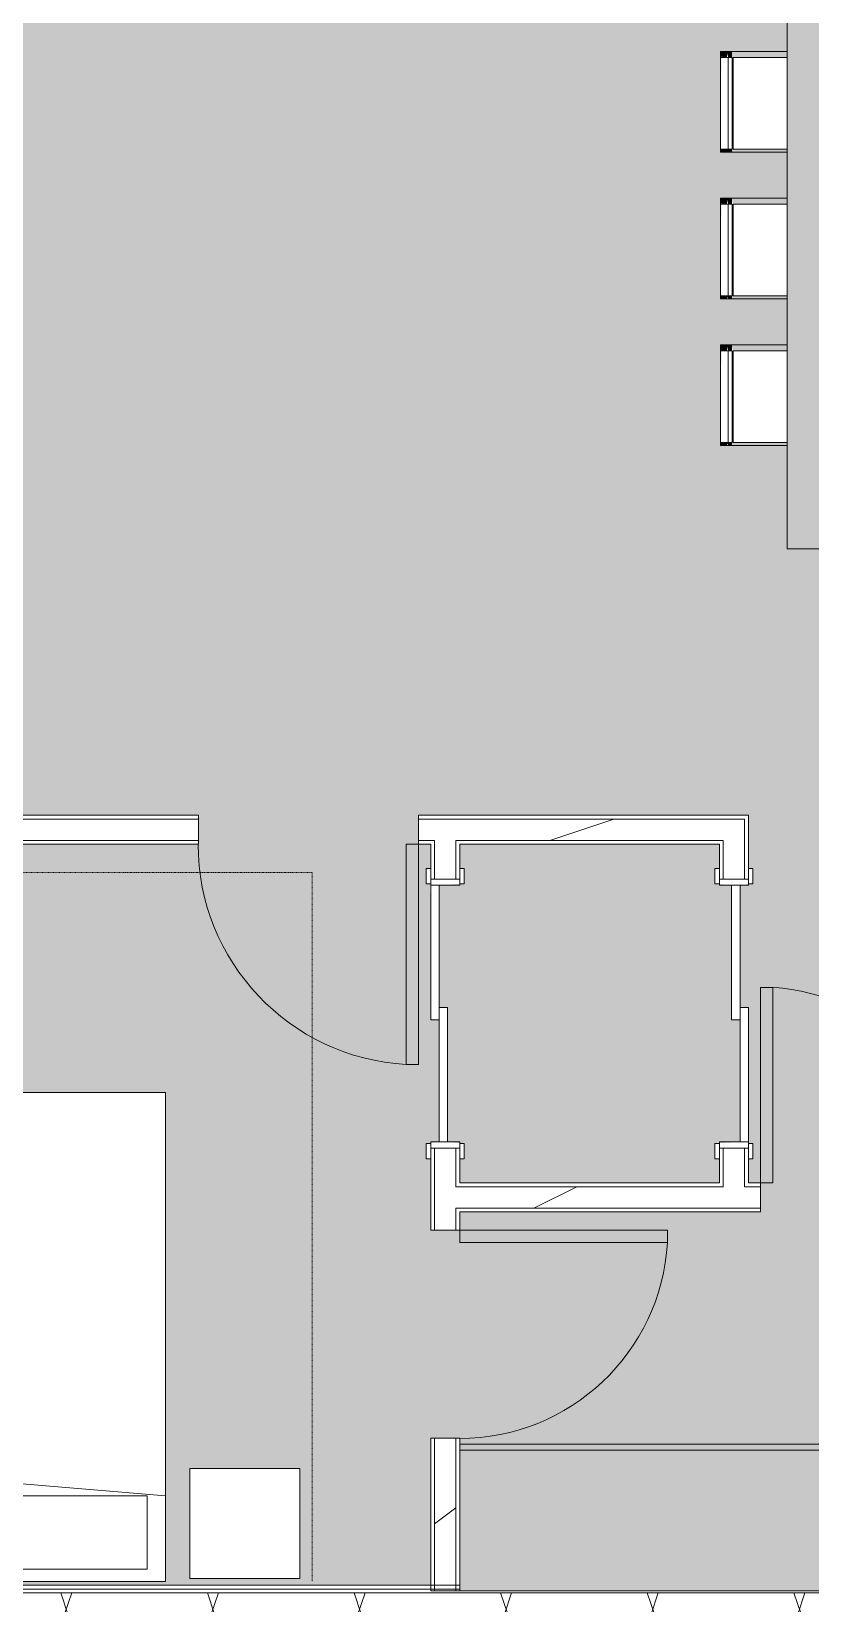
# Model space of a CAD drawing. Header units: inches. Extents: x -9418 to 110693, y 8585 to 209374.
# Drawn here: x -3737.8 to -3610.3, y 10972.6 to 11229.8 of the extents above; entities that cross this region are included whole.
import ezdxf

# ---------------------------------------------------------------- set-up
doc = ezdxf.new("R2010")
doc.units = ezdxf.units.IN
doc.header["$MEASUREMENT"] = 0
doc.linetypes.add('Dash 1_16_', pattern=[0.125, 0.0625, -0.0625])
for name, color, linetype, lineweight in [('0-1', 7, 'Continuous', 5), ('0-3', 7, 'Continuous', 9), ('A-AREA-PATT-3', 41, 'Continuous', 9), ('A-DOOR-1', 7, 'Continuous', 9), ('A-DOOR-FRAM-1', 7, 'Continuous', 9), ('A-WALL', 113, 'Continuous', 9), ('A-WALL-2', 10, 'Continuous', 15), ('A-WALL-3', 7, 'Continuous', 9), ('A-WALL-PATT-1', 7, 'Continuous', 9), ('A-WALL-PATT-2', 8, 'Continuous', 9), ('A-WALL-PATT-3', 111, 'Continuous', 9), ('I-FURN-1', 7, 'Continuous', 9), ('I-FURN-2', 9, 'Continuous', 9), ('I-FURN-HDLN-1', 253, 'Dash 1_16_', 9), ('I-WALL-1', 2, 'Continuous', 15), ('Q-CASE-1', 9, 'Continuous', 9), ('Q-CASE-2', 10, 'Continuous', 15), ('Q-CASE-3', 7, 'Continuous', 9)]:
    doc.layers.add(name, color=color, linetype=linetype, lineweight=lineweight)
pattern_1 = [(0, (0, 0), (192, 48), [7.92, -136.08, 7.92, -136.08, -768]), (0, (0, 0), (192, 48), [-288, 7.92, -280.08, 7.92, -136.08, -336]), (0, (0, 0), (192, 48), [-720, 7.92, -88.08, 7.92, -232.08]), (120, (72, 24), (-137.56922, 142.27688), [7.92, -136.08, 7.92, -136.08, -768]), (120, (72, 24), (-137.56922, 142.27688), [-288, 7.92, -280.08, 7.92, -136.08, -336]), (120, (72, 24), (-137.56922, 142.27688), [-720, 7.92, -88.08, 7.92, -232.08]), (240, (96, 120), (-54.43078, -190.27688), [7.92, -136.08, 7.92, -136.08, -768]), (240, (96, 120), (-54.43078, -190.27688), [-288, 7.92, -280.08, 7.92, -136.08, -336]), (240, (96, 120), (-54.43078, -190.27688), [-720, 7.92, -88.08, 7.92, -232.08])]
pattern_2 = [(216.87, (39.984, 99.96), (299.879643, 199.920536), [49.98, -449.82]), (206.565, (99.96, 69.97), (-99.95948, -99.9602), [111.759, -111.759]), (198.435, (99.96, 19.992), (-199.92005, -99.96009), [63.22, -252.881])]

# ---------------------------------------------------------------- blocks, each defined once
blk = doc.blocks.new('Bar_Stool_6722_1_ - Bar_Stool_6722_1_-1229311-SITE PLAN - TOPO WITH IMAGERY')
at = {"layer": 'I-FURN-2'}
for points in [[(1, 1.78), (1, 10.91), (0, 10.91), (0, 1.78)], [(16.5, 1.78), (16.39, 10.91), (16, 10.91), (16, 1.78), (16.39, 1.78)], [(0, 0.98), (1, 1.24), (1, 1.78), (0, 1.78), (0, 1.24)], [(0, 0), (1, 0.11), (1, 0.98), (0, 0.92), (0, 0.11)], [(16.39, 0.98), (16.5, 0.98), (16.39, 1.78), (16, 1.73), (16, 0.98)], [(16.5, 0), (16.39, 0.98), (16, 0.94), (16, 0), (16.39, 0)]]:
    blk.add_hatch(color=256, dxfattribs=at).paths.add_polyline_path(points, flags=0)
at = {"layer": 'I-FURN-1'}
for p, q in [((0, 1.78), (0, 10.91)), ((1, 2.03), (1, 10.91)), ((16, 10.91), (16, 2.03)), ((16.5, 10.91), (16.5, 1.78)), ((1, 1.78), (0, 1.78)), ((0, 1.78), (0, 0.98)), ((1, 0.98), (0, 0.98)), ((0, 0.98), (0, 0)), ((16, 2.03), (1, 2.03)), ((1, 1.24), (1, 1.91)), ((16, 1.91), (1, 1.91)), ((1, 0), (1, 1.24)), ((1, 1.24), (16, 1.24)), ((16, 1.91), (16, 1.24)), ((16.5, 1.78), (16, 1.78)), ((16, 1.24), (16, 0)), ((16.5, 0.98), (16, 0.98)), ((16.5, 0.98), (16.5, 1.78)), ((16.5, 0), (16.5, 0.98)), ((0, 0), (1, 0)), ((1, 0), (16, 0)), ((16, 0), (16.5, 0))]:
    blk.add_line(p, q, dxfattribs=at)
blk = doc.blocks.new('OD_CW_Base Cabinet - OD_CW_Base Cabinet-1486659-SITE PLAN - TOPO WITH IMAGERY')
at = {"layer": 'Q-CASE-1'}
for points in [[(12.11, 24), (0.74, 24), (0.74, -11), (115.34, -11), (115.34, 24), (65.75, 24)], [(114.91, -11), (0.74, -11), (0.74, -12), (115.34, -12), (115.34, -11)]]:
    blk.add_hatch(color=256, dxfattribs=at).paths.add_polyline_path(points, flags=0)
at = {"layer": 'Q-CASE-2'}
for p, q in [((115.34, 24), (0.74, 24)), ((0.74, 24), (0.74, -12)), ((115.34, -12), (115.34, 24)), ((0.74, -12), (115.34, -12))]:
    blk.add_line(p, q, dxfattribs=at)
at = {"layer": 'Q-CASE-3'}
for p, q in [((0.74, -11), (0.74, 24)), ((0.74, 24), (115.34, 24)), ((115.34, 24), (115.34, -11)), ((0.74, -12), (0.74, -11)), ((0.74, -11), (115.34, -11)), ((115.34, -11), (0.74, -11)), ((115.34, -12), (0.74, -12)), ((115.34, -11), (115.34, -12))]:
    blk.add_line(p, q, dxfattribs=at)
blk = doc.blocks.new('Bar_Stool_6722_1_ - Bar_Stool_6722_1_-V123-SITE PLAN - TOPO WITH IMAGERY')
at = {"layer": 'I-FURN-2'}
for points in [[(0, 10.91), (0, 1.78), (1, 2.03), (1, 10.91), (0.29, 10.91)], [(16, 10.91), (16, 1.78), (16.5, 1.78), (16.5, 10.91), (16.21, 10.91)], [(1, 1.78), (0, 1.78), (0, 0.98), (1, 1.24), (1, 1.73)], [(1, 0.98), (0, 0.92), (0, 0), (1, 0.11), (1, 0.94)], [(16, 1.78), (16, 0.98), (16.5, 1.25), (16.5, 1.78)], [(16.5, 0.98), (16, 0.94), (16, 0), (16.5, 0.11), (16.5, 0.95)]]:
    blk.add_hatch(color=256, dxfattribs=at).paths.add_polyline_path(points, flags=0)
at = {"layer": 'I-FURN-1'}
for p, q in [((0, 1.78), (0, 10.91)), ((1, 2.03), (1, 10.91)), ((16, 10.91), (16, 2.03)), ((16.5, 10.91), (16.5, 1.78)), ((1, 1.78), (0, 1.78)), ((0, 1.78), (0, 0.98)), ((1, 0.98), (0, 0.98)), ((0, 0.98), (0, 0)), ((16, 2.03), (1, 2.03)), ((1, 1.24), (1, 1.91)), ((16, 1.91), (1, 1.91)), ((1, 0), (1, 1.24)), ((1, 1.24), (16, 1.24)), ((16, 1.91), (16, 1.24)), ((16.5, 1.78), (16, 1.78)), ((16, 1.24), (16, 0)), ((16.5, 0.98), (16, 0.98)), ((16.5, 0.98), (16.5, 1.78)), ((16.5, 0), (16.5, 0.98)), ((0, 0), (1, 0)), ((1, 0), (16, 0)), ((16, 0), (16.5, 0))]:
    blk.add_line(p, q, dxfattribs=at)
blk = doc.blocks.new('Single-Flush - 32_ x 84_-1372863-SITE PLAN - TOPO WITH IMAGERY')
at = {"layer": 'A-DOOR-1'}
for p, q in [((14, -2.38), (14, -34.38)), ((16, -2.38), (14, -2.38)), ((16, -2.38), (16, -34.38)), ((16, -34.38), (14, -34.38))]:
    blk.add_line(p, q, dxfattribs=at)
blk.add_arc((16, -2.38), 32.07, 180, 266.4241, dxfattribs=at)
blk = doc.blocks.new('Single-Flush - 36_ x 84_-1372824-SITE PLAN - TOPO WITH IMAGERY')
at = {"layer": 'A-DOOR-1'}
for p, q in [((16, -2.38), (16, -38.39)), ((18, -2.38), (16, -2.38)), ((18, -2.38), (18, -38.39)), ((18, -38.39), (16, -38.39))]:
    blk.add_line(p, q, dxfattribs=at)
blk.add_arc((18, -2.38), 36.07, 180, 266.8211, dxfattribs=at)
blk = doc.blocks.new('Single-Flush - 34_ x 84_-1372834-SITE PLAN - TOPO WITH IMAGERY')
at = {"layer": 'A-DOOR-1'}
for p, q in [((15, -2.38), (15, -36.38)), ((17, -2.38), (15, -2.38)), ((17, -2.38), (17, -36.38)), ((17, -36.38), (15, -36.38))]:
    blk.add_line(p, q, dxfattribs=at)
blk.add_arc((17, -2.38), 34.07, 180, 266.6343, dxfattribs=at)
blk = doc.blocks.new('FOLDING_SLIDING CLOSET - 42_ x 80_-1372875-SITE PLAN - TOPO WITH IMAGERY')
at = {"layer": 'A-DOOR-1'}
for p, q in [((-23.75, 3.25), (-21.25, 3.25)), ((-23.75, 2.5), (-23.75, 3.25)), ((-21.25, 3.25), (-21.25, 2.5)), ((21.25, 3.25), (23.75, 3.25)), ((21.25, 2.5), (21.25, 3.25)), ((23.75, 3.25), (23.75, 2.5)), ((-21.25, 2.5), (-23.75, 2.5)), ((-1, 0.5), (21, 0.5)), ((-1, -0.88), (-1, 0.5)), ((21, 0.5), (21, -0.88)), ((23.75, 2.5), (21.25, 2.5)), ((-23.75, -2.25), (-21.25, -2.25)), ((-23.75, -3), (-23.75, -2.25)), ((-21.25, -2.25), (-21.25, -3)), ((-21, -0.88), (1, -0.88)), ((-21, -2.25), (-21, -0.88)), ((1, -2.25), (-21, -2.25)), ((21, -0.88), (-1, -0.88)), ((1, -0.88), (1, -2.25)), ((21.25, -2.25), (23.75, -2.25)), ((21.25, -3), (21.25, -2.25)), ((23.75, -2.25), (23.75, -3)), ((-21.25, -3), (-23.75, -3)), ((23.75, -3), (21.25, -3))]:
    blk.add_line(p, q, dxfattribs=at)
at = {"layer": 'A-DOOR-FRAM-1'}
for p, q in [((-22, 2.5), (-21, 2.5)), ((-22, -2.25), (-22, 2.5)), ((-21, 2.5), (-21, -2.25)), ((21, 2.5), (22, 2.5)), ((21, -2.25), (21, 2.5)), ((22, 2.5), (22, -2.25)), ((-21, -2.25), (-22, -2.25)), ((22, -2.25), (21, -2.25))]:
    blk.add_line(p, q, dxfattribs=at)
blk = doc.blocks.new('OD_CW_Base Cabinet - OD_CW_Base Cabinet-1372871-SITE PLAN - TOPO WITH IMAGERY')
at = {"layer": 'Q-CASE-1'}
for points in [[(0.74, 0), (0.74, -1), (61.99, -1), (61.99, 0), (12.01, 0)], [(0.74, -24), (61.99, -24), (61.99, -1), (0.74, -1), (0.74, -3.04)]]:
    blk.add_hatch(color=256, dxfattribs=at).paths.add_polyline_path(points, flags=0)
at = {"layer": 'Q-CASE-2'}
for p, q in [((0.74, -24), (0.74, 0)), ((0.74, 0), (61.99, 0)), ((61.99, 0), (61.99, -24)), ((61.99, -24), (0.74, -24))]:
    blk.add_line(p, q, dxfattribs=at)
at = {"layer": 'Q-CASE-3'}
for p, q in [((0.74, -1), (0.74, 0)), ((0.74, 0), (61.99, 0)), ((61.99, -1), (0.74, -1)), ((0.74, -24), (0.74, -1)), ((0.74, -1), (61.99, -1)), ((61.99, 0), (61.99, -1)), ((61.99, -1), (61.99, -24)), ((61.99, -24), (0.74, -24))]:
    blk.add_line(p, q, dxfattribs=at)
blk = doc.blocks.new('Bed-Standard - King 78_ x 80_-V114-SITE PLAN - TOPO WITH IMAGERY')
at = {"layer": 'I-FURN-1'}
for p, q in [((-28.31, 41.8), (49.69, 41.8)), ((-28.31, -38.2), (-28.31, 41.8)), ((49.69, 41.8), (49.69, -38.2)), ((49.69, -24.2), (-28.31, -17.63)), ((-25.31, -24.2), (46.69, -24.2)), ((-25.31, -36.2), (-25.31, -24.2)), ((46.69, -36.2), (46.69, -24.2)), ((49.69, -38.2), (-28.31, -38.2)), ((-25.31, -36.2), (46.69, -36.2))]:
    blk.add_line(p, q, dxfattribs=at)
at = {"layer": 'I-FURN-HDLN-1'}
for p, q in [((-64.31, 77.8), (73.69, 77.8)), ((-64.31, -38.2), (-64.31, 77.8)), ((73.69, 77.8), (73.69, -38.2))]:
    blk.add_line(p, q, dxfattribs=at)
blk = doc.blocks.new('Table-Night Stand - 18_ x 18_ x 24_-1372838-SITE PLAN - TOPO WITH IMAGERY')
at = {"layer": 'I-FURN-1'}
for p, q in [((0.15, 0), (18.15, 0)), ((0.15, -18), (0.15, 0)), ((18.15, 0), (18.15, -18)), ((18.15, -18), (0.15, -18))]:
    blk.add_line(p, q, dxfattribs=at)
blk = doc.blocks.new('1750 Ox - Unit Layouts_rvt-1-SITE PLAN - TOPO WITH IMAGERY')
at = {"layer": 'A-WALL-PATT-1'}
h = blk.add_hatch(dxfattribs=at)
h.set_pattern_fill('FP_1', color=256, style=0, pattern_type=2)
h.set_pattern_definition(pattern_1)
h.paths.add_polyline_path([(-3625.22, 11100.96), (-3621.1, 11100.96), (-3621.14, 11101.59), (-3674.48, 11101.59), (-3674.48, 11100.96), (-3625.56, 11100.96)], flags=0)
h.paths.add_polyline_path([(-3857.85, 11100.96), (-3710.48, 11100.96), (-3710.48, 11101.59), (-3857.85, 11101.59)], flags=0)
h = blk.add_hatch(dxfattribs=at)
h.set_pattern_fill('FP_1', color=256, style=0, pattern_type=2)
h.set_pattern_definition(pattern_1)
h.paths.add_polyline_path([(-3671.86, 11096.84), (-3671.86, 11097.46), (-3674.48, 11097.46), (-3674.48, 11096.84), (-3672.48, 11096.84)], flags=0)
h.paths.add_polyline_path([(-3668.36, 11096.84), (-3625.22, 11096.84), (-3625.22, 11097.46), (-3668.36, 11097.46)], flags=0)
h.paths.add_polyline_path([(-3732.84, 11096.84), (-3710.48, 11096.84), (-3710.48, 11097.46), (-3831.2, 11097.46), (-3831.2, 11096.84), (-3820.72, 11096.84)], flags=0)
h.paths.add_polyline_path([(-3835.32, 11096.84), (-3834.7, 11096.84), (-3834.7, 11097.46), (-3857.85, 11097.46), (-3857.85, 11096.84), (-3840.11, 11096.84)], flags=0)
at = {"layer": 'A-WALL-PATT-2'}
h = blk.add_hatch(dxfattribs=at)
h.set_pattern_fill('FP_2', color=256, style=0, pattern_type=2)
h.set_pattern_definition(pattern_2)
h.paths.add_polyline_path([(-3668.36, 11097.46), (-3624.6, 11097.47), (-3624.6, 11100.96), (-3674.48, 11100.96), (-3674.48, 11097.46), (-3671.86, 11097.46)], flags=0)
h.paths.add_polyline_path([(-3834.7, 11097.46), (-3710.48, 11097.46), (-3710.48, 11100.96), (-3857.85, 11100.96), (-3857.85, 11097.46), (-3840.11, 11097.46)], flags=0)
h = blk.add_hatch(dxfattribs=at)
h.set_pattern_fill('FP_2', color=256, style=0, pattern_type=2)
h.set_pattern_definition(pattern_2)
h.paths.add_polyline_path([(-3668.36, 10975.59), (-3668.36, 10999.67), (-3671.86, 10999.67), (-3671.86, 10975.59), (-3668.49, 10975.59)], flags=0)
h.paths.add_polyline_path([(-3671.86, 11033.67), (-3668.36, 11033.67), (-3668.36, 11047.13), (-3671.86, 11047.13), (-3671.86, 11037.29)], flags=0)
h.paths.add_polyline_path([(-3671.11, 11091.13), (-3668.36, 11091.13), (-3668.36, 11097.46), (-3671.86, 11097.46), (-3671.86, 11091.13)], flags=0)
h = blk.add_hatch(dxfattribs=at)
h.set_pattern_fill('FP_2', color=256, style=0, pattern_type=2)
h.set_pattern_definition(pattern_2)
h.paths.add_polyline_path([(-3570.98, 11037.29), (-3545.72, 11037.29), (-3545.72, 11040.79), (-3586.47, 11040.79), (-3586.47, 11037.29), (-3571.92, 11037.29)], flags=0)
h.paths.add_polyline_path([(-3618.47, 11037.29), (-3618.47, 11040.79), (-3668.36, 11040.79), (-3668.36, 11037.29), (-3625.56, 11037.29)], flags=0)
at = {"layer": 'A-WALL-2'}
for p, q in [((-3710.48, 11101.59), (-3857.85, 11101.59)), ((-3710.48, 11096.84), (-3710.48, 11101.59)), ((-3625.22, 11101.59), (-3674.48, 11101.59)), ((-3674.48, 11101.59), (-3674.48, 11096.84)), ((-3621.1, 11101.59), (-3625.22, 11101.59)), ((-3620.47, 11101.59), (-3621.1, 11101.59)), ((-3620.47, 11092.88), (-3620.47, 11101.59)), ((-3830.57, 11096.84), (-3710.48, 11096.84)), ((-3674.48, 11096.84), (-3672.48, 11096.84)), ((-3672.48, 11096.84), (-3672.48, 11092.88)), ((-3667.73, 11096.84), (-3625.22, 11096.84)), ((-3667.73, 11092.88), (-3667.73, 11096.84)), ((-3625.22, 11096.84), (-3625.22, 11092.88)), ((-3672.48, 11045.38), (-3672.48, 11033.67)), ((-3667.73, 11041.42), (-3667.73, 11045.38)), ((-3625.22, 11045.38), (-3625.22, 11041.42)), ((-3620.47, 11041.42), (-3620.47, 11045.38)), ((-3625.22, 11041.42), (-3667.73, 11041.42)), ((-3618.47, 11041.42), (-3620.47, 11041.42)), ((-3618.47, 11036.67), (-3618.47, 11041.42)), ((-3667.73, 11036.67), (-3618.47, 11036.67)), ((-3667.73, 11033.67), (-3667.73, 11036.67)), ((-3672.48, 11033.67), (-3667.73, 11033.67)), ((-3672.48, 10999.67), (-3672.48, 10974.67)), ((-3667.73, 10999.67), (-3672.48, 10999.67)), ((-3667.73, 10998.67), (-3667.73, 10999.67)), ((-3672.48, 10974.67), (-3667.73, 10974.67))]:
    blk.add_line(p, q, dxfattribs=at)
at = {"layer": 'A-WALL-3'}
for p, q in [((-3710.48, 11100.96), (-3857.85, 11100.96)), ((-3625.22, 11100.96), (-3674.48, 11100.96)), ((-3625.22, 11100.96), (-3624.6, 11100.96)), ((-3624.6, 11100.96), (-3621.1, 11100.96)), ((-3621.1, 11100.96), (-3621.1, 11091.13)), ((-3710.48, 11097.46), (-3831.2, 11097.46)), ((-3671.86, 11097.46), (-3674.48, 11097.46)), ((-3671.86, 11097.46), (-3671.86, 11096.84)), ((-3671.86, 11091.13), (-3671.86, 11096.84)), ((-3625.22, 11097.46), (-3668.36, 11097.46)), ((-3668.36, 11097.46), (-3668.36, 11096.84)), ((-3668.36, 11091.13), (-3668.36, 11096.84)), ((-3625.22, 11097.46), (-3624.6, 11097.46)), ((-3624.6, 11097.46), (-3624.6, 11091.13)), ((-3671.86, 11033.67), (-3671.86, 11047.13)), ((-3668.36, 11040.79), (-3668.36, 11047.13)), ((-3624.6, 11047.13), (-3624.6, 11041.42)), ((-3621.1, 11047.13), (-3621.1, 11041.42)), ((-3624.6, 11040.79), (-3624.6, 11041.42)), ((-3621.1, 11040.79), (-3621.1, 11041.42)), ((-3667.73, 11040.79), (-3668.36, 11040.79)), ((-3667.73, 11040.79), (-3624.6, 11040.79)), ((-3621.1, 11040.79), (-3618.47, 11040.79)), ((-3667.73, 11037.29), (-3668.36, 11037.29)), ((-3668.36, 11033.67), (-3668.36, 11037.29)), ((-3667.73, 11037.29), (-3618.47, 11037.29)), ((-3671.86, 10974.67), (-3671.86, 10999.67)), ((-3668.36, 10974.67), (-3668.36, 10999.67))]:
    blk.add_line(p, q, dxfattribs=at)
at = {"layer": '0-3'}
for name, p, rotation in [('OD_CW_Base Cabinet - OD_CW_Base Cabinet-1486659-SITE PLAN - TOPO WITH IMAGERY', (-3590.11, 11144.44), 90.00000000000186), ('Bar_Stool_6722_1_ - Bar_Stool_6722_1_-1229311-SITE PLAN - TOPO WITH IMAGERY', (-3625.02, 11226.57), 269.9999999999928), ('Bar_Stool_6722_1_ - Bar_Stool_6722_1_-V123-SITE PLAN - TOPO WITH IMAGERY', (-3625.02, 11202.57), 269.9999999999928), ('Bar_Stool_6722_1_ - Bar_Stool_6722_1_-V123-SITE PLAN - TOPO WITH IMAGERY', (-3625.02, 11178.57), 269.9999999999928), ('FOLDING_SLIDING CLOSET - 42_ x 80_-1372875-SITE PLAN - TOPO WITH IMAGERY', (-3670.23, 11069.13), 269.9999999999982), ('FOLDING_SLIDING CLOSET - 42_ x 80_-1372875-SITE PLAN - TOPO WITH IMAGERY', (-3622.72, 11069.13), 90.00000000000058), ('Single-Flush - 32_ x 84_-1372863-SITE PLAN - TOPO WITH IMAGERY', (-3602.47, 11039.04), 180), ('Single-Flush - 34_ x 84_-1372834-SITE PLAN - TOPO WITH IMAGERY', (-3670.11, 11016.67), 89.99999999999818)]:
    blk.add_blockref(name, p, dxfattribs=dict(at, rotation=rotation))
for name, p in [('Single-Flush - 36_ x 84_-1372824-SITE PLAN - TOPO WITH IMAGERY', (-3692.48, 11099.21)), ('Bed-Standard - King 78_ x 80_-V114-SITE PLAN - TOPO WITH IMAGERY', (-3765.57, 11014.42)), ('OD_CW_Base Cabinet - OD_CW_Base Cabinet-1372871-SITE PLAN - TOPO WITH IMAGERY', (-3668.47, 10998.67)), ('Table-Night Stand - 18_ x 18_ x 24_-1372838-SITE PLAN - TOPO WITH IMAGERY', (-3712.03, 10994.71))]:
    blk.add_blockref(name, p, dxfattribs=at)

msp = doc.modelspace()

# ---------------------------------------------------------------- hatches: boundary and pattern name
at = {"layer": 'A-AREA-PATT-3'}
h = msp.add_hatch(color=256, dxfattribs=at)
h.paths.add_polyline_path([(-3484.72, 11104.59), (-3520.72, 11104.59), (-3520.72, 11106.34), (-3484.72, 11106.34)], flags=0)
h.paths.add_polyline_path([(-3569.89, 10975.59), (-3545.72, 10975.59), (-3545.72, 10976.67), (-3574.48, 10976.67), (-3574.48, 11036.67), (-3586.47, 11036.67), (-3586.47, 11041.42), (-3583.47, 11041.42), (-3583.47, 11045.38), (-3584.22, 11045.38), (-3584.22, 11047.88), (-3582.1, 11048.13), (-3582.1, 11068.13), (-3583.47, 11068.13), (-3583.47, 11090.38), (-3584.22, 11090.38), (-3584.22, 11092.88), (-3583.47, 11092.88), (-3583.47, 11100.67), (-3545.72, 11100.67), (-3545.72, 11101.59), (-3485.72, 11101.59), (-3485.72, 11102.59), (-3484.72, 11102.59), (-3484.47, 11104.59), (-3482.79, 11104.59), (-3482.79, 11140.59), (-3484.72, 11140.59), (-3484.72, 11142.59), (-3485.72, 11142.59), (-3485.72, 11198.47), (-3486.48, 11198.47), (-3486.48, 11162.72), (-3516.48, 11162.72), (-3516.48, 11198.47), (-3508.48, 11198.47), (-3508.48, 11234.72), (-3523.01, 11234.72), (-3523.01, 11234.35), (-3547.01, 11234.35), (-3547.01, 11234.72), (-3578.11, 11234.72), (-3578.11, 11145.17), (-3614.11, 11145.17), (-3614.11, 11162.07), (-3625.02, 11162.07), (-3624.91, 11178.57), (-3614.11, 11178.57), (-3614.11, 11186.07), (-3625.02, 11186.07), (-3624.91, 11202.57), (-3614.11, 11202.57), (-3614.11, 11210.07), (-3625.02, 11210.07), (-3624.91, 11226.57), (-3614.11, 11226.57), (-3614.11, 11257.59), (-3857.85, 11257.36), (-3857.85, 11241.2), (-3861.22, 11241.1), (-3861.22, 11203.18), (-3857.85, 11203.18), (-3857.85, 11164.4), (-3861.22, 11164.4), (-3861.22, 11126.38), (-3857.85, 11126.38), (-3857.85, 11101.59), (-3710.48, 11101.59), (-3710.48, 11096.84), (-3830.57, 11096.84), (-3830.57, 11084.59), (-3835.32, 11084.59), (-3835.32, 11096.84), (-3857.85, 11096.84), (-3857.85, 11087.6), (-3862.29, 11087.6), (-3862.29, 11083.59), (-3837.47, 11083.59), (-3837.47, 11055.59), (-3862.29, 11055.59), (-3862.29, 11049.58), (-3861.55, 11049.83), (-3861.55, 11053.95), (-3835.32, 11053.95), (-3835.32, 11054.59), (-3830.57, 11054.59), (-3830.57, 11049.2), (-3861.22, 11049.2), (-3861.22, 11011.18), (-3857.85, 11011.18), (-3857.85, 10975.59), (-3672.48, 10975.59), (-3672.48, 10999.67), (-3667.73, 10999.67), (-3667.73, 10998.67), (-3606.48, 10998.67), (-3606.48, 10975.59), (-3600.46, 10975.59), (-3600.46, 10982.4), (-3599.96, 10984.26), (-3598.6, 10985.62), (-3596.73, 10986.12), (-3595.35, 10986.12), (-3595.69, 10989.15), (-3597.27, 10990.83), (-3597.72, 10992.15), (-3597.98, 10994.15), (-3597.81, 10996.14), (-3596.54, 11000.15), (-3595.61, 11002.15), (-3593.22, 11005.15), (-3590.98, 11006.15), (-3589.98, 11006.15), (-3587.74, 11005.15), (-3586.74, 11004.15), (-3585.36, 11002.15), (-3583.7, 10998.15), (-3583.16, 10996.14), (-3583.07, 10993.15), (-3583.52, 10991.15), (-3584.08, 10990.15), (-3585.27, 10989.15), (-3585.62, 10986.12), (-3583.27, 10986), (-3581.6, 10985.03), (-3581.01, 10984.26), (-3580.51, 10981.67), (-3580.51, 10975.59), (-3570.16, 10975.59)], flags=0)
h.paths.add_polyline_path([(-3715.89, 10976.21), (-3793.89, 10976.21), (-3793.89, 11056.21), (-3715.89, 11056.21), (-3715.89, 11014.41)], flags=0)
h.paths.add_polyline_path([(-3808.94, 10976.71), (-3813.82, 10976.71), (-3813.82, 10994.71), (-3795.82, 10994.71), (-3795.82, 10976.71)], flags=0)
h.paths.add_polyline_path([(-3711.89, 10976.71), (-3711.89, 10994.71), (-3693.89, 10994.71), (-3693.89, 10976.71)], flags=0)
h.paths.add_polyline_path([(-3554.44, 10981.67), (-3554.87, 10981.89), (-3554.61, 10981.72)], flags=0)
h.paths.add_polyline_path([(-3671.86, 11033.67), (-3672.48, 11033.67), (-3672.48, 11045.38), (-3673.23, 11045.38), (-3673.23, 11047.88), (-3671.11, 11048.13), (-3671.11, 11068.13), (-3672.48, 11068.13), (-3672.57, 11090.38), (-3673.23, 11090.38), (-3673.23, 11092.88), (-3672.48, 11092.88), (-3672.48, 11096.84), (-3674.48, 11096.84), (-3674.48, 11101.59), (-3620.47, 11101.59), (-3620.47, 11092.88), (-3619.72, 11092.88), (-3619.72, 11090.38), (-3621.85, 11090.13), (-3621.85, 11070.13), (-3620.47, 11070.13), (-3620.47, 11047.88), (-3619.72, 11047.88), (-3619.72, 11045.38), (-3620.47, 11045.38), (-3620.47, 11041.42), (-3618.47, 11041.42), (-3618.47, 11036.67), (-3667.73, 11036.67), (-3667.73, 11033.67), (-3668.36, 11033.67)], flags=0)
h.paths.add_polyline_path([(-3574.48, 11041.42), (-3545.72, 11041.42), (-3545.72, 11095.92), (-3578.72, 11095.92), (-3578.72, 11092.88), (-3577.97, 11092.88), (-3577.97, 11090.38), (-3582.1, 11090.13), (-3582.1, 11070.13), (-3580.72, 11070.13), (-3580.72, 11048.13), (-3577.97, 11047.88), (-3578.1, 11045.38), (-3578.72, 11045.38), (-3578.72, 11041.42), (-3578.08, 11041.42)], flags=0)
h.paths.add_polyline_path([(-3667.73, 11041.42), (-3625.22, 11041.42), (-3625.22, 11045.38), (-3625.97, 11045.38), (-3625.97, 11047.88), (-3621.85, 11048.13), (-3621.85, 11068.13), (-3623.22, 11068.13), (-3623.22, 11090.13), (-3625.97, 11090.38), (-3625.97, 11092.88), (-3625.22, 11092.88), (-3625.22, 11096.84), (-3667.73, 11096.84), (-3667.73, 11092.88), (-3666.98, 11092.88), (-3666.98, 11090.38), (-3671.11, 11090.13), (-3671.11, 11070.13), (-3669.73, 11070.13), (-3669.73, 11048.13), (-3666.98, 11047.88), (-3666.98, 11045.38), (-3667.73, 11045.38)], flags=0)
h.paths.add_polyline_path([(-3548.16, 11047.21), (-3574.16, 11047.21), (-3574.16, 11072.21), (-3548.16, 11072.21), (-3548.16, 11054.9)], flags=0)
h.paths.add_polyline_path([(-3801.39, 11195.59), (-3801.39, 11225.59), (-3741.39, 11225.59), (-3741.39, 11195.59), (-3759.51, 11195.59)], flags=0)
at = {"layer": 'A-WALL-PATT-3'}
h = msp.add_hatch(dxfattribs=at)
h.set_pattern_fill('FP_5', color=256, style=0, pattern_type=2)
h.set_pattern_definition([(161.57, (3, 3), (-24.0016874, -0.002073), [0, -170.76, 18.96, 0]), (18.43, (-3, 3), (-24.0016874, 0.002073), [0, -170.76, 18.96, 0]), (108.43, (3, 3), (11.995661, -60.005255), [56.91, -132.81]), (71.57, (-3, 3), (11.995661, 60.005255), [56.91, -132.81])])
h.paths.add_polyline_path([(-3518.28, 10970.84), (-3484.47, 10970.84), (-3484.73, 10974.34), (-3858.47, 10974.34), (-3858.38, 10970.84), (-3571.92, 10970.84)], flags=0)

# ---------------------------------------------------------------- linework, layer by layer
at = {"layer": 'A-WALL'}
for p, q in [((-3667.73, 10974.96), (-3858.47, 10974.96)), ((-3544.47, 10974.34), (-3858.47, 10974.34))]:
    msp.add_line(p, q, dxfattribs=at)
at = {"layer": 'I-WALL-1'}
msp.add_line((-3667.73, 10975.59), (-3857.85, 10975.59), dxfattribs=at)

# ---------------------------------------------------------------- block references
at = {"layer": '0-1'}
msp.add_blockref('1750 Ox - Unit Layouts_rvt-1-SITE PLAN - TOPO WITH IMAGERY', (0, 0), dxfattribs=at)

doc.saveas('drawing.dxf')
